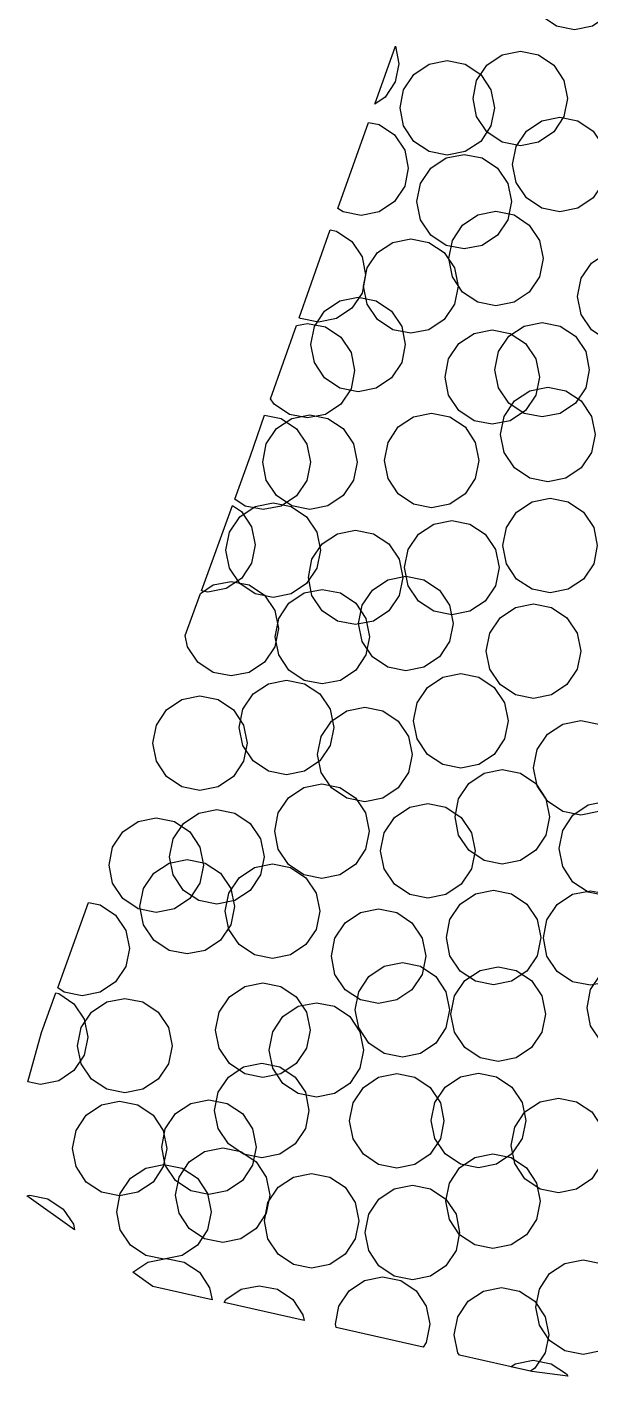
# Model space of a CAD drawing. Header units: millimetres. Extents: x -64 to 65, y -33 to 54.
# Drawn here: x -64.48 to -57.33, y -30.19 to -13.07 of the extents above; entities that cross this region are included whole.
import ezdxf

# ---------------------------------------------------------------- set-up
doc = ezdxf.new("R2010")
doc.units = ezdxf.units.MM

msp = doc.modelspace()

# ---------------------------------------------------------------- linework, layer by layer
for points in [[(-56.972, -12.738), (-57.102, -12.933), (-57.297, -13.063), (-57.527, -13.109), (-57.756, -13.063), (-57.951, -12.933), (-58.081, -12.738), (-58.127, -12.509), (-58.081, -12.279), (-57.951, -12.084), (-57.756, -11.954), (-57.527, -11.909), (-57.297, -11.954), (-57.102, -12.084), (-56.972, -12.279), (-56.927, -12.509), (-56.972, -12.738)], [(-59.802, -13.319), (-59.757, -13.542), (-59.803, -13.772), (-59.933, -13.967), (-60.062, -14.053), (-59.802, -13.319)], [(-58.588, -14.331), (-58.718, -14.526), (-58.913, -14.656), (-59.142, -14.702), (-59.372, -14.656), (-59.567, -14.526), (-59.697, -14.331), (-59.742, -14.102), (-59.697, -13.872), (-59.567, -13.678), (-59.372, -13.548), (-59.142, -13.502), (-58.913, -13.548), (-58.718, -13.678), (-58.588, -13.872), (-58.542, -14.102), (-58.588, -14.331)], [(-57.66, -14.212), (-57.79, -14.407), (-57.985, -14.537), (-58.214, -14.582), (-58.444, -14.537), (-58.639, -14.407), (-58.769, -14.212), (-58.814, -13.982), (-58.769, -13.753), (-58.639, -13.558), (-58.444, -13.428), (-58.214, -13.382), (-57.985, -13.428), (-57.79, -13.558), (-57.66, -13.753), (-57.614, -13.982), (-57.66, -14.212)], [(-60.144, -14.285), (-60.007, -14.312), (-59.812, -14.442), (-59.682, -14.637), (-59.637, -14.866), (-59.682, -15.096), (-59.812, -15.291), (-60.007, -15.421), (-60.237, -15.466), (-60.466, -15.421), (-60.531, -15.377), (-60.144, -14.285)], [(-57.158, -15.05), (-57.288, -15.244), (-57.483, -15.374), (-57.713, -15.42), (-57.942, -15.374), (-58.137, -15.244), (-58.267, -15.05), (-58.313, -14.82), (-58.267, -14.59), (-58.137, -14.396), (-57.942, -14.266), (-57.713, -14.22), (-57.483, -14.266), (-57.288, -14.396), (-57.158, -14.59), (-57.113, -14.82), (-57.158, -15.05)], [(-58.372, -15.521), (-58.503, -15.716), (-58.697, -15.846), (-58.927, -15.891), (-59.156, -15.846), (-59.351, -15.716), (-59.481, -15.521), (-59.527, -15.291), (-59.481, -15.062), (-59.351, -14.867), (-59.156, -14.737), (-58.927, -14.691), (-58.697, -14.737), (-58.503, -14.867), (-58.372, -15.062), (-58.327, -15.291), (-58.372, -15.521)], [(-57.97, -16.244), (-58.1, -16.438), (-58.294, -16.568), (-58.524, -16.614), (-58.754, -16.568), (-58.948, -16.438), (-59.078, -16.244), (-59.124, -16.014), (-59.078, -15.785), (-58.948, -15.59), (-58.754, -15.46), (-58.524, -15.414), (-58.294, -15.46), (-58.1, -15.59), (-57.97, -15.785), (-57.924, -16.014), (-57.97, -16.244)], [(-60.628, -15.651), (-60.549, -15.667), (-60.355, -15.797), (-60.225, -15.991), (-60.179, -16.221), (-60.225, -16.451), (-60.355, -16.645), (-60.549, -16.775), (-60.779, -16.821), (-61.008, -16.775), (-61.023, -16.765), (-60.628, -15.651)], [(-59.051, -16.592), (-59.181, -16.787), (-59.376, -16.917), (-59.606, -16.962), (-59.835, -16.917), (-60.03, -16.787), (-60.16, -16.592), (-60.206, -16.362), (-60.16, -16.133), (-60.03, -15.938), (-59.835, -15.808), (-59.606, -15.762), (-59.376, -15.808), (-59.181, -15.938), (-59.051, -16.133), (-59.006, -16.362), (-59.051, -16.592)], [(-56.334, -16.724), (-56.464, -16.918), (-56.658, -17.048), (-56.888, -17.094), (-57.117, -17.048), (-57.312, -16.918), (-57.442, -16.724), (-57.488, -16.494), (-57.442, -16.264), (-57.312, -16.07), (-57.117, -15.94), (-56.888, -15.894), (-56.658, -15.94), (-56.464, -16.07), (-56.334, -16.264), (-56.288, -16.494), (-56.334, -16.724)], [(-59.721, -17.334), (-59.851, -17.528), (-60.046, -17.658), (-60.276, -17.704), (-60.505, -17.658), (-60.7, -17.528), (-60.83, -17.334), (-60.876, -17.104), (-60.83, -16.875), (-60.7, -16.68), (-60.505, -16.55), (-60.276, -16.504), (-60.046, -16.55), (-59.851, -16.68), (-59.721, -16.875), (-59.676, -17.104), (-59.721, -17.334)], [(-61.058, -16.864), (-60.919, -16.836), (-60.689, -16.882), (-60.494, -17.012), (-60.364, -17.207), (-60.319, -17.436), (-60.364, -17.666), (-60.494, -17.861), (-60.689, -17.991), (-60.919, -18.036), (-61.148, -17.991), (-61.343, -17.861), (-61.388, -17.794), (-61.058, -16.864)], [(-58.017, -17.747), (-58.147, -17.941), (-58.342, -18.071), (-58.571, -18.117), (-58.801, -18.071), (-58.996, -17.941), (-59.126, -17.747), (-59.171, -17.517), (-59.126, -17.287), (-58.996, -17.093), (-58.801, -16.963), (-58.571, -16.917), (-58.342, -16.963), (-58.147, -17.093), (-58.017, -17.287), (-57.971, -17.517), (-58.017, -17.747)], [(-57.383, -17.653), (-57.513, -17.848), (-57.708, -17.978), (-57.938, -18.024), (-58.167, -17.978), (-58.362, -17.848), (-58.492, -17.653), (-58.538, -17.424), (-58.492, -17.194), (-58.362, -17), (-58.167, -16.87), (-57.938, -16.824), (-57.708, -16.87), (-57.513, -17), (-57.383, -17.194), (-57.338, -17.424), (-57.383, -17.653)], [(-57.31, -18.475), (-57.44, -18.669), (-57.635, -18.8), (-57.865, -18.845), (-58.094, -18.8), (-58.289, -18.669), (-58.419, -18.475), (-58.465, -18.245), (-58.419, -18.016), (-58.289, -17.821), (-58.094, -17.691), (-57.865, -17.645), (-57.635, -17.691), (-57.44, -17.821), (-57.31, -18.016), (-57.265, -18.245), (-57.31, -18.475)], [(-61.644, -18.517), (-61.462, -18.003), (-61.251, -18.045), (-61.057, -18.175), (-60.927, -18.37), (-60.881, -18.599), (-60.927, -18.829), (-61.057, -19.024), (-61.251, -19.154), (-61.481, -19.199), (-61.711, -19.154), (-61.843, -19.066), (-61.644, -18.517)], [(-60.333, -18.826), (-60.463, -19.02), (-60.658, -19.15), (-60.887, -19.196), (-61.117, -19.15), (-61.312, -19.02), (-61.442, -18.826), (-61.487, -18.596), (-61.442, -18.366), (-61.312, -18.172), (-61.117, -18.042), (-60.887, -17.996), (-60.658, -18.042), (-60.463, -18.172), (-60.333, -18.366), (-60.287, -18.596), (-60.333, -18.826)], [(-58.786, -18.805), (-58.917, -19), (-59.111, -19.13), (-59.341, -19.175), (-59.57, -19.13), (-59.765, -19), (-59.895, -18.805), (-59.941, -18.575), (-59.895, -18.346), (-59.765, -18.151), (-59.57, -18.021), (-59.341, -17.975), (-59.111, -18.021), (-58.917, -18.151), (-58.786, -18.346), (-58.741, -18.575), (-58.786, -18.805)], [(-61.872, -19.147), (-61.758, -19.223), (-61.628, -19.418), (-61.583, -19.647), (-61.628, -19.877), (-61.758, -20.072), (-61.953, -20.202), (-62.183, -20.247), (-62.265, -20.231), (-61.872, -19.147)], [(-60.8, -19.943), (-60.93, -20.138), (-61.125, -20.268), (-61.354, -20.313), (-61.584, -20.268), (-61.779, -20.138), (-61.909, -19.943), (-61.954, -19.713), (-61.909, -19.484), (-61.779, -19.289), (-61.584, -19.159), (-61.354, -19.113), (-61.125, -19.159), (-60.93, -19.289), (-60.8, -19.484), (-60.754, -19.713), (-60.8, -19.943)], [(-57.282, -19.886), (-57.412, -20.081), (-57.607, -20.211), (-57.837, -20.256), (-58.066, -20.211), (-58.261, -20.081), (-58.391, -19.886), (-58.437, -19.656), (-58.391, -19.427), (-58.261, -19.232), (-58.066, -19.102), (-57.837, -19.056), (-57.607, -19.102), (-57.412, -19.232), (-57.282, -19.427), (-57.237, -19.656), (-57.282, -19.886)], [(-58.529, -20.166), (-58.659, -20.36), (-58.854, -20.49), (-59.084, -20.536), (-59.313, -20.49), (-59.508, -20.36), (-59.638, -20.166), (-59.684, -19.936), (-59.638, -19.706), (-59.508, -19.512), (-59.313, -19.382), (-59.084, -19.336), (-58.854, -19.382), (-58.659, -19.512), (-58.529, -19.706), (-58.484, -19.936), (-58.529, -20.166)], [(-59.753, -20.289), (-59.883, -20.484), (-60.078, -20.614), (-60.307, -20.659), (-60.537, -20.614), (-60.732, -20.484), (-60.862, -20.289), (-60.907, -20.059), (-60.862, -19.83), (-60.732, -19.635), (-60.537, -19.505), (-60.307, -19.459), (-60.078, -19.505), (-59.883, -19.635), (-59.753, -19.83), (-59.707, -20.059), (-59.753, -20.289)], [(-62.276, -20.262), (-62.118, -20.156), (-61.888, -20.11), (-61.659, -20.156), (-61.464, -20.286), (-61.334, -20.481), (-61.288, -20.71), (-61.334, -20.94), (-61.464, -21.135), (-61.659, -21.265), (-61.888, -21.31), (-62.118, -21.265), (-62.313, -21.135), (-62.443, -20.94), (-62.471, -20.798), (-62.276, -20.262)], [(-59.113, -20.874), (-59.243, -21.068), (-59.438, -21.198), (-59.668, -21.244), (-59.897, -21.198), (-60.092, -21.068), (-60.222, -20.874), (-60.268, -20.644), (-60.222, -20.414), (-60.092, -20.22), (-59.897, -20.09), (-59.668, -20.044), (-59.438, -20.09), (-59.243, -20.22), (-59.113, -20.414), (-59.068, -20.644), (-59.113, -20.874)], [(-60.175, -21.041), (-60.305, -21.236), (-60.5, -21.366), (-60.73, -21.412), (-60.959, -21.366), (-61.154, -21.236), (-61.284, -21.041), (-61.33, -20.812), (-61.284, -20.582), (-61.154, -20.387), (-60.959, -20.257), (-60.73, -20.212), (-60.5, -20.257), (-60.305, -20.387), (-60.175, -20.582), (-60.13, -20.812), (-60.175, -21.041)], [(-57.493, -21.225), (-57.623, -21.419), (-57.817, -21.55), (-58.047, -21.595), (-58.277, -21.55), (-58.471, -21.419), (-58.601, -21.225), (-58.647, -20.995), (-58.601, -20.766), (-58.471, -20.571), (-58.277, -20.441), (-58.047, -20.395), (-57.817, -20.441), (-57.623, -20.571), (-57.493, -20.766), (-57.447, -20.995), (-57.493, -21.225)], [(-60.631, -22.193), (-60.761, -22.387), (-60.956, -22.517), (-61.185, -22.563), (-61.415, -22.517), (-61.61, -22.387), (-61.74, -22.193), (-61.785, -21.963), (-61.74, -21.733), (-61.61, -21.539), (-61.415, -21.409), (-61.185, -21.363), (-60.956, -21.409), (-60.761, -21.539), (-60.631, -21.733), (-60.585, -21.963), (-60.631, -22.193)], [(-58.416, -22.11), (-58.546, -22.305), (-58.74, -22.435), (-58.97, -22.481), (-59.2, -22.435), (-59.394, -22.305), (-59.524, -22.11), (-59.57, -21.881), (-59.524, -21.651), (-59.394, -21.457), (-59.2, -21.327), (-58.97, -21.281), (-58.74, -21.327), (-58.546, -21.457), (-58.416, -21.651), (-58.37, -21.881), (-58.416, -22.11)], [(-61.729, -22.393), (-61.859, -22.588), (-62.054, -22.718), (-62.284, -22.764), (-62.513, -22.718), (-62.708, -22.588), (-62.838, -22.393), (-62.884, -22.164), (-62.838, -21.934), (-62.708, -21.74), (-62.513, -21.609), (-62.284, -21.564), (-62.054, -21.609), (-61.859, -21.74), (-61.729, -21.934), (-61.684, -22.164), (-61.729, -22.393)], [(-59.636, -22.536), (-59.766, -22.731), (-59.961, -22.861), (-60.19, -22.907), (-60.42, -22.861), (-60.615, -22.731), (-60.745, -22.536), (-60.79, -22.307), (-60.745, -22.077), (-60.615, -21.882), (-60.42, -21.752), (-60.19, -21.707), (-59.961, -21.752), (-59.766, -21.882), (-59.636, -22.077), (-59.59, -22.307), (-59.636, -22.536)], [(-56.892, -22.704), (-57.022, -22.899), (-57.217, -23.029), (-57.446, -23.075), (-57.676, -23.029), (-57.871, -22.899), (-58.001, -22.704), (-58.046, -22.475), (-58.001, -22.245), (-57.871, -22.05), (-57.676, -21.92), (-57.446, -21.875), (-57.217, -21.92), (-57.022, -22.05), (-56.892, -22.245), (-56.846, -22.475), (-56.892, -22.704)], [(-57.889, -23.329), (-58.019, -23.523), (-58.214, -23.653), (-58.444, -23.699), (-58.673, -23.653), (-58.868, -23.523), (-58.998, -23.329), (-59.044, -23.099), (-58.998, -22.869), (-58.868, -22.675), (-58.673, -22.545), (-58.444, -22.499), (-58.214, -22.545), (-58.019, -22.675), (-57.889, -22.869), (-57.844, -23.099), (-57.889, -23.329)], [(-60.18, -23.509), (-60.31, -23.703), (-60.505, -23.833), (-60.734, -23.879), (-60.964, -23.833), (-61.159, -23.703), (-61.289, -23.509), (-61.334, -23.279), (-61.289, -23.049), (-61.159, -22.855), (-60.964, -22.725), (-60.734, -22.679), (-60.505, -22.725), (-60.31, -22.855), (-60.18, -23.049), (-60.134, -23.279), (-60.18, -23.509)], [(-58.836, -23.759), (-58.966, -23.954), (-59.16, -24.084), (-59.39, -24.13), (-59.62, -24.084), (-59.814, -23.954), (-59.944, -23.759), (-59.99, -23.53), (-59.944, -23.3), (-59.814, -23.106), (-59.62, -22.976), (-59.39, -22.93), (-59.16, -22.976), (-58.966, -23.106), (-58.836, -23.3), (-58.79, -23.53), (-58.836, -23.759)], [(-56.568, -23.73), (-56.698, -23.925), (-56.892, -24.055), (-57.122, -24.101), (-57.352, -24.055), (-57.546, -23.925), (-57.676, -23.73), (-57.722, -23.501), (-57.676, -23.271), (-57.546, -23.076), (-57.352, -22.946), (-57.122, -22.901), (-56.892, -22.946), (-56.698, -23.076), (-56.568, -23.271), (-56.522, -23.501), (-56.568, -23.73)], [(-62.284, -23.941), (-62.414, -24.135), (-62.609, -24.265), (-62.839, -24.311), (-63.068, -24.265), (-63.263, -24.135), (-63.393, -23.941), (-63.439, -23.711), (-63.393, -23.481), (-63.263, -23.287), (-63.068, -23.157), (-62.839, -23.111), (-62.609, -23.157), (-62.414, -23.287), (-62.284, -23.481), (-62.239, -23.711), (-62.284, -23.941)], [(-61.515, -23.836), (-61.645, -24.031), (-61.839, -24.161), (-62.069, -24.206), (-62.299, -24.161), (-62.493, -24.031), (-62.623, -23.836), (-62.669, -23.606), (-62.623, -23.377), (-62.493, -23.182), (-62.299, -23.052), (-62.069, -23.006), (-61.839, -23.052), (-61.645, -23.182), (-61.515, -23.377), (-61.469, -23.606), (-61.515, -23.836)], [(-61.893, -24.468), (-62.023, -24.663), (-62.218, -24.793), (-62.447, -24.838), (-62.677, -24.793), (-62.871, -24.663), (-63.001, -24.468), (-63.047, -24.238), (-63.001, -24.009), (-62.871, -23.814), (-62.677, -23.684), (-62.447, -23.638), (-62.218, -23.684), (-62.023, -23.814), (-61.893, -24.009), (-61.847, -24.238), (-61.893, -24.468)], [(-60.809, -24.526), (-60.939, -24.72), (-61.133, -24.85), (-61.363, -24.896), (-61.592, -24.85), (-61.787, -24.72), (-61.917, -24.526), (-61.963, -24.296), (-61.917, -24.066), (-61.787, -23.872), (-61.592, -23.742), (-61.363, -23.696), (-61.133, -23.742), (-60.939, -23.872), (-60.809, -24.066), (-60.763, -24.296), (-60.809, -24.526)], [(-58, -24.86), (-58.13, -25.055), (-58.325, -25.185), (-58.554, -25.23), (-58.784, -25.185), (-58.979, -25.055), (-59.109, -24.86), (-59.154, -24.63), (-59.109, -24.401), (-58.979, -24.206), (-58.784, -24.076), (-58.554, -24.03), (-58.325, -24.076), (-58.13, -24.206), (-58, -24.401), (-57.954, -24.63), (-58, -24.86)], [(-56.767, -24.865), (-56.897, -25.06), (-57.092, -25.19), (-57.321, -25.235), (-57.551, -25.19), (-57.746, -25.06), (-57.876, -24.865), (-57.921, -24.635), (-57.876, -24.406), (-57.746, -24.211), (-57.551, -24.081), (-57.321, -24.035), (-57.092, -24.081), (-56.897, -24.211), (-56.767, -24.406), (-56.721, -24.635), (-56.767, -24.865)], [(-63.698, -24.185), (-63.55, -24.214), (-63.356, -24.344), (-63.226, -24.539), (-63.18, -24.768), (-63.226, -24.998), (-63.356, -25.193), (-63.55, -25.323), (-63.78, -25.368), (-64.01, -25.323), (-64.09, -25.269), (-63.698, -24.185)], [(-59.46, -25.097), (-59.591, -25.292), (-59.785, -25.422), (-60.015, -25.467), (-60.244, -25.422), (-60.439, -25.292), (-60.569, -25.097), (-60.615, -24.867), (-60.569, -24.638), (-60.439, -24.443), (-60.244, -24.313), (-60.015, -24.267), (-59.785, -24.313), (-59.591, -24.443), (-59.46, -24.638), (-59.415, -24.867), (-59.46, -25.097)], [(-59.159, -25.777), (-59.289, -25.972), (-59.483, -26.102), (-59.713, -26.148), (-59.943, -26.102), (-60.137, -25.972), (-60.267, -25.777), (-60.313, -25.548), (-60.267, -25.318), (-60.137, -25.124), (-59.943, -24.993), (-59.713, -24.948), (-59.483, -24.993), (-59.289, -25.124), (-59.159, -25.318), (-59.113, -25.548), (-59.159, -25.777)], [(-56.213, -25.749), (-56.343, -25.944), (-56.538, -26.074), (-56.767, -26.12), (-56.997, -26.074), (-57.191, -25.944), (-57.321, -25.749), (-57.367, -25.52), (-57.321, -25.29), (-57.191, -25.095), (-56.997, -24.965), (-56.767, -24.92), (-56.538, -24.965), (-56.343, -25.095), (-56.213, -25.29), (-56.167, -25.52), (-56.213, -25.749)], [(-57.941, -25.83), (-58.071, -26.025), (-58.266, -26.155), (-58.496, -26.201), (-58.725, -26.155), (-58.92, -26.025), (-59.05, -25.83), (-59.096, -25.601), (-59.05, -25.371), (-58.92, -25.176), (-58.725, -25.046), (-58.496, -25.001), (-58.266, -25.046), (-58.071, -25.176), (-57.941, -25.371), (-57.896, -25.601), (-57.941, -25.83)], [(-64.296, -25.836), (-64.114, -25.333), (-64.078, -25.34), (-63.884, -25.47), (-63.754, -25.665), (-63.708, -25.895), (-63.754, -26.124), (-63.884, -26.319), (-64.078, -26.449), (-64.308, -26.495), (-64.471, -26.462), (-64.296, -25.836)], [(-60.932, -26.035), (-61.062, -26.23), (-61.257, -26.36), (-61.486, -26.406), (-61.716, -26.36), (-61.91, -26.23), (-62.04, -26.035), (-62.086, -25.806), (-62.04, -25.576), (-61.91, -25.381), (-61.716, -25.251), (-61.486, -25.206), (-61.257, -25.251), (-61.062, -25.381), (-60.932, -25.576), (-60.886, -25.806), (-60.932, -26.035)], [(-62.684, -26.231), (-62.814, -26.426), (-63.009, -26.556), (-63.239, -26.602), (-63.468, -26.556), (-63.663, -26.426), (-63.793, -26.231), (-63.839, -26.002), (-63.793, -25.772), (-63.663, -25.577), (-63.468, -25.447), (-63.239, -25.402), (-63.009, -25.447), (-62.814, -25.577), (-62.684, -25.772), (-62.639, -26.002), (-62.684, -26.231)], [(-60.251, -26.286), (-60.381, -26.481), (-60.576, -26.611), (-60.805, -26.657), (-61.035, -26.611), (-61.23, -26.481), (-61.36, -26.286), (-61.405, -26.057), (-61.36, -25.827), (-61.23, -25.632), (-61.035, -25.502), (-60.805, -25.457), (-60.576, -25.502), (-60.381, -25.632), (-60.251, -25.827), (-60.205, -26.057), (-60.251, -26.286)], [(-60.945, -27.053), (-61.075, -27.248), (-61.269, -27.378), (-61.499, -27.424), (-61.729, -27.378), (-61.923, -27.248), (-62.053, -27.053), (-62.099, -26.824), (-62.053, -26.594), (-61.923, -26.4), (-61.729, -26.27), (-61.499, -26.224), (-61.269, -26.27), (-61.075, -26.4), (-60.945, -26.594), (-60.899, -26.824), (-60.945, -27.053)], [(-59.23, -27.185), (-59.36, -27.379), (-59.554, -27.51), (-59.784, -27.555), (-60.014, -27.51), (-60.208, -27.379), (-60.338, -27.185), (-60.384, -26.955), (-60.338, -26.726), (-60.208, -26.531), (-60.014, -26.401), (-59.784, -26.355), (-59.554, -26.401), (-59.36, -26.531), (-59.23, -26.726), (-59.184, -26.955), (-59.23, -27.185)], [(-58.192, -27.181), (-58.322, -27.376), (-58.517, -27.506), (-58.746, -27.551), (-58.976, -27.506), (-59.17, -27.376), (-59.301, -27.181), (-59.346, -26.951), (-59.301, -26.722), (-59.17, -26.527), (-58.976, -26.397), (-58.746, -26.351), (-58.517, -26.397), (-58.322, -26.527), (-58.192, -26.722), (-58.146, -26.951), (-58.192, -27.181)], [(-61.615, -27.518), (-61.745, -27.713), (-61.94, -27.843), (-62.17, -27.889), (-62.399, -27.843), (-62.594, -27.713), (-62.724, -27.518), (-62.77, -27.289), (-62.724, -27.059), (-62.594, -26.864), (-62.399, -26.734), (-62.17, -26.689), (-61.94, -26.734), (-61.745, -26.864), (-61.615, -27.059), (-61.57, -27.289), (-61.615, -27.518)], [(-57.177, -27.497), (-57.307, -27.692), (-57.501, -27.822), (-57.731, -27.868), (-57.961, -27.822), (-58.155, -27.692), (-58.285, -27.497), (-58.331, -27.268), (-58.285, -27.038), (-58.155, -26.843), (-57.961, -26.713), (-57.731, -26.668), (-57.501, -26.713), (-57.307, -26.843), (-57.177, -27.038), (-57.131, -27.268), (-57.177, -27.497)], [(-62.75, -27.537), (-62.88, -27.732), (-63.074, -27.862), (-63.304, -27.907), (-63.534, -27.862), (-63.728, -27.732), (-63.858, -27.537), (-63.904, -27.307), (-63.858, -27.078), (-63.728, -26.883), (-63.534, -26.753), (-63.304, -26.707), (-63.074, -26.753), (-62.88, -26.883), (-62.75, -27.078), (-62.704, -27.307), (-62.75, -27.537)], [(-61.441, -28.128), (-61.571, -28.323), (-61.765, -28.453), (-61.995, -28.499), (-62.225, -28.453), (-62.419, -28.323), (-62.549, -28.128), (-62.595, -27.899), (-62.549, -27.669), (-62.419, -27.474), (-62.225, -27.344), (-61.995, -27.299), (-61.765, -27.344), (-61.571, -27.474), (-61.441, -27.669), (-61.395, -27.899), (-61.441, -28.128)], [(-58.007, -28.206), (-58.137, -28.401), (-58.332, -28.531), (-58.562, -28.576), (-58.791, -28.531), (-58.986, -28.401), (-59.116, -28.206), (-59.162, -27.976), (-59.116, -27.747), (-58.986, -27.552), (-58.791, -27.422), (-58.562, -27.376), (-58.332, -27.422), (-58.137, -27.552), (-58.007, -27.747), (-57.962, -27.976), (-58.007, -28.206)], [(-62.187, -28.339), (-62.317, -28.534), (-62.512, -28.664), (-62.741, -28.71), (-62.971, -28.664), (-63.166, -28.534), (-63.296, -28.339), (-63.341, -28.11), (-63.296, -27.88), (-63.166, -27.685), (-62.971, -27.555), (-62.741, -27.51), (-62.512, -27.555), (-62.317, -27.685), (-62.187, -27.88), (-62.141, -28.11), (-62.187, -28.339)], [(-60.311, -28.453), (-60.441, -28.648), (-60.636, -28.778), (-60.865, -28.824), (-61.095, -28.778), (-61.29, -28.648), (-61.42, -28.453), (-61.465, -28.224), (-61.42, -27.994), (-61.29, -27.799), (-61.095, -27.669), (-60.865, -27.624), (-60.636, -27.669), (-60.441, -27.799), (-60.311, -27.994), (-60.265, -28.224), (-60.311, -28.453)], [(-64.482, -27.906), (-64.446, -27.899), (-64.216, -27.945), (-64.022, -28.075), (-63.892, -28.269), (-63.877, -28.341), (-64.482, -27.906)], [(-59.031, -28.602), (-59.161, -28.796), (-59.356, -28.926), (-59.586, -28.972), (-59.815, -28.926), (-60.01, -28.796), (-60.14, -28.602), (-60.186, -28.372), (-60.14, -28.142), (-60.01, -27.948), (-59.815, -27.818), (-59.586, -27.772), (-59.356, -27.818), (-59.161, -27.948), (-59.031, -28.142), (-58.986, -28.372), (-59.031, -28.602)], [(-62.882, -29.058), (-63.135, -28.875), (-62.945, -28.748), (-62.715, -28.703), (-62.486, -28.748), (-62.291, -28.878), (-62.161, -29.073), (-62.13, -29.226), (-62.882, -29.058)], [(-56.864, -29.549), (-56.994, -29.743), (-57.188, -29.874), (-57.418, -29.919), (-57.648, -29.874), (-57.842, -29.743), (-57.972, -29.549), (-58.018, -29.319), (-57.972, -29.09), (-57.842, -28.895), (-57.648, -28.765), (-57.418, -28.719), (-57.188, -28.765), (-56.994, -28.895), (-56.864, -29.09), (-56.818, -29.319), (-56.864, -29.549)], [(-61.978, -29.26), (-61.954, -29.224), (-61.759, -29.094), (-61.53, -29.048), (-61.3, -29.094), (-61.106, -29.224), (-60.976, -29.419), (-60.962, -29.488), (-61.978, -29.26)], [(-60.555, -29.579), (-60.563, -29.537), (-60.518, -29.307), (-60.387, -29.113), (-60.193, -28.983), (-59.963, -28.937), (-59.734, -28.983), (-59.539, -29.113), (-59.409, -29.307), (-59.363, -29.537), (-59.409, -29.767), (-59.449, -29.827), (-60.555, -29.579)], [(-58.987, -29.93), (-59.007, -29.9), (-59.053, -29.67), (-59.007, -29.441), (-58.877, -29.246), (-58.682, -29.116), (-58.453, -29.07), (-58.223, -29.116), (-58.029, -29.246), (-57.899, -29.441), (-57.853, -29.67), (-57.899, -29.9), (-58.029, -30.095), (-58.085, -30.132), (-58.987, -29.93)], [(-58.067, -30.136), (-58.337, -30.076), (-58.28, -30.038), (-58.051, -29.992), (-57.821, -30.038), (-57.626, -30.168), (-57.609, -30.194), (-58.067, -30.136)]]:
    msp.add_lwpolyline(points, close=True)

doc.saveas('drawing.dxf')
